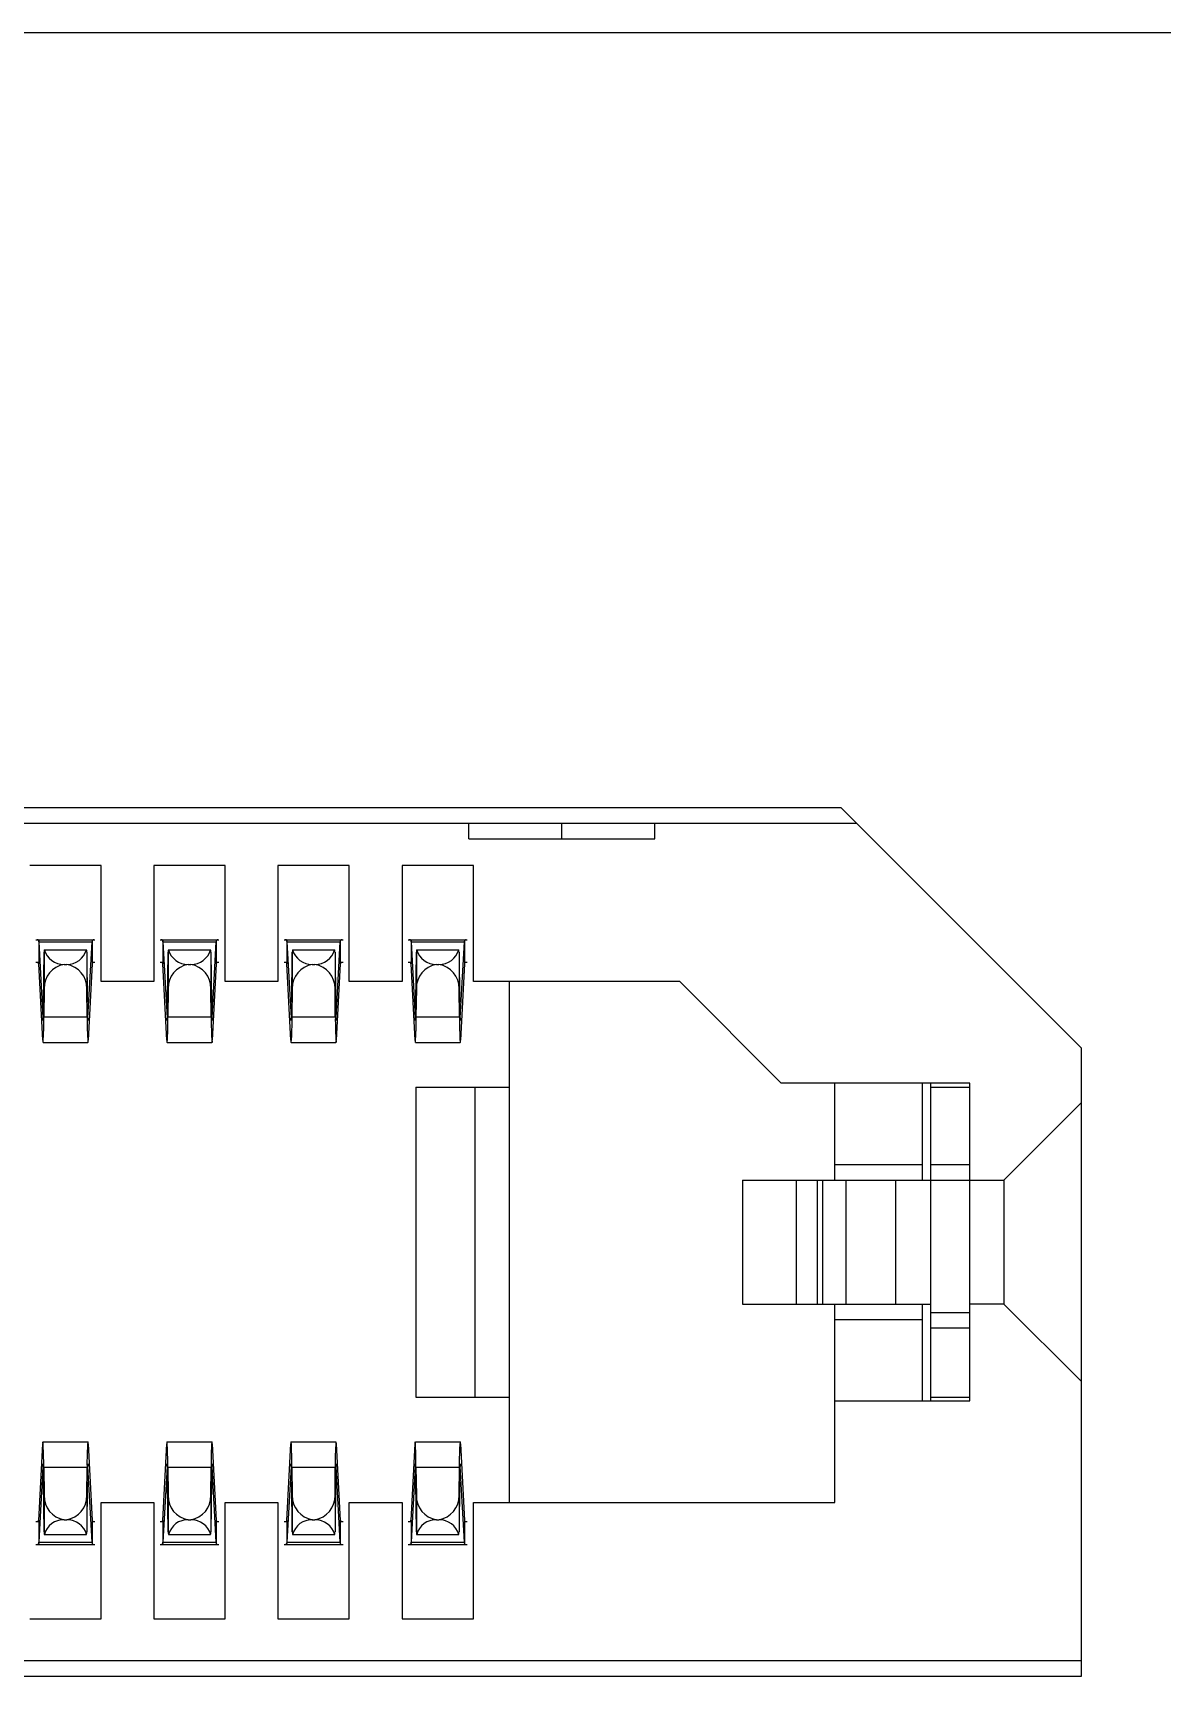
# Model space of a CAD drawing. Header units: millimetres. Extents: x -29 to 45, y -58 to 43.
# Drawn here: x 6.99 to 14.27, y 32.4 to 43 of the extents above; entities that cross this region are included whole.
import ezdxf

# ---------------------------------------------------------------- set-up
doc = ezdxf.new("R2010")
doc.units = ezdxf.units.MM

msp = doc.modelspace()

# ---------------------------------------------------------------- linework, layer by layer
at = {"color": 7, "linetype": 'Continuous', "lineweight": 25}
for p, q in [((26.75, 43), (-26.75, 43)), ((12.2, 38), (-13.75, 38)), ((13.75, 36.45), (12.2, 38)), ((12.3, 37.9), (-13.75, 37.9)), ((9.8, 37.8), (9.8, 37.9)), ((10.4, 37.8), (10.4, 37.9)), ((11, 37.8), (11, 37.9)), ((9.8, 37.8), (11, 37.8)), ((7.43, 37.63), (6.97, 37.63)), ((7.43, 36.88), (7.43, 37.63)), ((7.77, 37.63), (7.77, 36.88)), ((8.23, 37.63), (7.77, 37.63)), ((8.23, 36.88), (8.23, 37.63)), ((8.57, 37.63), (8.57, 36.88)), ((9.03, 37.63), (8.57, 37.63)), ((9.03, 36.88), (9.03, 37.63)), ((9.83, 37.63), (9.37, 37.63)), ((9.37, 37.63), (9.37, 36.88)), ((9.83, 36.88), (9.83, 37.63)), ((7.01, 37.15), (7.39, 37.15)), ((7.028, 37.144), (7.028, 36.995)), ((7.028, 37.136), (7.055, 36.647)), ((7.028, 37.136), (7.372, 37.136)), ((7.345, 36.647), (7.372, 37.136)), ((7.372, 37.144), (7.372, 36.995)), ((7.81, 37.15), (8.19, 37.15)), ((7.828, 37.144), (7.828, 36.995)), ((7.828, 37.136), (7.855, 36.647)), ((7.828, 37.136), (8.172, 37.136)), ((8.145, 36.647), (8.172, 37.136)), ((8.172, 37.144), (8.172, 36.995)), ((8.61, 37.15), (8.99, 37.15)), ((8.628, 37.144), (8.628, 36.995)), ((8.628, 37.136), (8.655, 36.647)), ((8.628, 37.136), (8.972, 37.136)), ((8.945, 36.647), (8.972, 37.136)), ((8.972, 37.144), (8.972, 36.995)), ((9.41, 37.15), (9.79, 37.15)), ((9.428, 37.144), (9.428, 36.995)), ((9.428, 37.136), (9.455, 36.647)), ((9.428, 37.136), (9.772, 37.136)), ((9.745, 36.647), (9.772, 37.136)), ((9.772, 37.144), (9.772, 36.995)), ((7.01, 37.005), (7.025, 37.005)), ((7.054, 36.502), (7.028, 36.995)), ((7.059, 36.747), (7.062, 37.07)), ((7.062, 37.07), (7.062, 36.835)), ((7.064, 37.086), (7.336, 37.086)), ((7.338, 37.07), (7.338, 36.835)), ((7.338, 37.07), (7.341, 36.747)), ((7.372, 36.995), (7.346, 36.502)), ((7.375, 37.005), (7.39, 37.005)), ((7.81, 37.005), (7.825, 37.005)), ((7.854, 36.502), (7.828, 36.995)), ((7.859, 36.747), (7.862, 37.07)), ((7.862, 37.07), (7.862, 36.835)), ((7.864, 37.086), (8.136, 37.086)), ((8.137, 37.07), (8.137, 36.835)), ((8.137, 37.07), (8.141, 36.747)), ((8.172, 36.995), (8.146, 36.502)), ((8.175, 37.005), (8.19, 37.005)), ((8.61, 37.005), (8.625, 37.005)), ((8.654, 36.502), (8.628, 36.995)), ((8.659, 36.747), (8.662, 37.07)), ((8.662, 37.07), (8.662, 36.835)), ((8.664, 37.086), (8.936, 37.086)), ((8.938, 37.07), (8.938, 36.835)), ((8.938, 37.07), (8.941, 36.747)), ((8.972, 36.995), (8.946, 36.502)), ((8.975, 37.005), (8.99, 37.005)), ((9.41, 37.005), (9.425, 37.005)), ((9.454, 36.502), (9.428, 36.995)), ((9.459, 36.747), (9.463, 37.07)), ((9.463, 37.07), (9.463, 36.835)), ((9.464, 37.086), (9.736, 37.086)), ((9.738, 37.07), (9.738, 36.835)), ((9.738, 37.07), (9.741, 36.747)), ((9.772, 36.995), (9.746, 36.502)), ((9.775, 37.005), (9.79, 37.005)), ((7.192, 36.991), (7.208, 36.991)), ((7.992, 36.991), (8.008, 36.991)), ((8.792, 36.991), (8.808, 36.991)), ((9.592, 36.991), (9.608, 36.991)), ((7.062, 36.835), (7.06, 36.652)), ((7.34, 36.652), (7.338, 36.835)), ((7.77, 36.88), (7.43, 36.88)), ((7.862, 36.835), (7.86, 36.652)), ((8.14, 36.652), (8.137, 36.835)), ((8.57, 36.88), (8.23, 36.88)), ((8.662, 36.835), (8.66, 36.652)), ((8.94, 36.652), (8.938, 36.835)), ((9.37, 36.88), (9.03, 36.88)), ((9.463, 36.835), (9.46, 36.652)), ((9.74, 36.652), (9.738, 36.835)), ((11.16, 36.88), (9.83, 36.88)), ((10.06, 36.88), (10.06, 33.52)), ((11.815, 36.225), (11.16, 36.88)), ((7.055, 36.647), (7.057, 36.647)), ((7.06, 36.652), (7.34, 36.652)), ((7.343, 36.647), (7.345, 36.647)), ((7.855, 36.647), (7.857, 36.647)), ((7.86, 36.652), (8.14, 36.652)), ((8.143, 36.647), (8.145, 36.647)), ((8.655, 36.647), (8.657, 36.647)), ((8.66, 36.652), (8.94, 36.652)), ((8.943, 36.647), (8.945, 36.647)), ((9.455, 36.647), (9.457, 36.647)), ((9.46, 36.652), (9.74, 36.652)), ((9.743, 36.647), (9.745, 36.647)), ((7.056, 36.488), (7.344, 36.488)), ((7.856, 36.488), (8.144, 36.488)), ((8.656, 36.488), (8.944, 36.488)), ((9.456, 36.488), (9.744, 36.488)), ((13.75, 32.4), (13.75, 36.45)), ((9.46, 36.2), (9.46, 34.2)), ((9.46, 36.2), (10.06, 36.2)), ((9.84, 36.2), (9.84, 34.2)), ((13.03, 36.225), (11.815, 36.225)), ((12.16, 35.6), (12.16, 36.225)), ((12.725, 35.6), (12.725, 36.225)), ((12.78, 34.175), (12.78, 36.225)), ((12.78, 36.2), (13.03, 36.2)), ((13.03, 34.175), (13.03, 36.225)), ((13.75, 36.1), (13.25, 35.6)), ((12.16, 35.7), (12.725, 35.7)), ((12.78, 35.7), (13.03, 35.7)), ((11.565, 35.6), (11.565, 34.8)), ((11.565, 35.6), (12.778, 35.6)), ((11.91, 35.6), (11.91, 34.8)), ((12.046, 35.6), (12.046, 34.8)), ((12.08, 35.6), (12.08, 34.8)), ((12.232, 35.6), (12.232, 34.8)), ((12.552, 35.6), (12.552, 34.8)), ((12.778, 35.6), (12.778, 34.8)), ((12.78, 35.6), (13.25, 35.6)), ((13.25, 35.6), (13.25, 34.8)), ((11.565, 34.8), (12.778, 34.8)), ((12.16, 33.52), (12.16, 34.8)), ((12.725, 34.175), (12.725, 34.8)), ((13.25, 34.8), (13.03, 34.8)), ((13.25, 34.8), (13.75, 34.3)), ((12.16, 34.7), (12.725, 34.7)), ((12.78, 34.746), (13.03, 34.746)), ((12.78, 34.646), (13.03, 34.646)), ((9.46, 34.2), (10.06, 34.2)), ((12.16, 34.175), (13.03, 34.175)), ((12.78, 34.2), (13.03, 34.2)), ((7.028, 33.405), (7.054, 33.898)), ((7.056, 33.912), (7.344, 33.912)), ((7.346, 33.898), (7.372, 33.405)), ((7.828, 33.405), (7.854, 33.898)), ((7.856, 33.912), (8.144, 33.912)), ((8.146, 33.898), (8.172, 33.405)), ((8.628, 33.405), (8.654, 33.898)), ((8.656, 33.912), (8.944, 33.912)), ((8.946, 33.898), (8.972, 33.405)), ((9.428, 33.405), (9.454, 33.898)), ((9.456, 33.912), (9.744, 33.912)), ((9.746, 33.898), (9.772, 33.405)), ((7.055, 33.753), (7.028, 33.264)), ((7.055, 33.753), (7.057, 33.753)), ((7.06, 33.748), (7.062, 33.565)), ((7.06, 33.748), (7.34, 33.748)), ((7.338, 33.565), (7.34, 33.748)), ((7.343, 33.753), (7.345, 33.753)), ((7.372, 33.264), (7.345, 33.753)), ((7.855, 33.753), (7.828, 33.264)), ((7.855, 33.753), (7.857, 33.753)), ((7.86, 33.748), (7.862, 33.565)), ((7.86, 33.748), (8.14, 33.748)), ((8.137, 33.565), (8.14, 33.748)), ((8.143, 33.753), (8.145, 33.753)), ((8.172, 33.264), (8.145, 33.753)), ((8.655, 33.753), (8.628, 33.264)), ((8.655, 33.753), (8.657, 33.753)), ((8.66, 33.748), (8.662, 33.565)), ((8.66, 33.748), (8.94, 33.748)), ((8.938, 33.565), (8.94, 33.748)), ((8.943, 33.753), (8.945, 33.753)), ((8.972, 33.264), (8.945, 33.753)), ((9.455, 33.753), (9.428, 33.264)), ((9.455, 33.753), (9.457, 33.753)), ((9.46, 33.748), (9.463, 33.565)), ((9.46, 33.748), (9.74, 33.748)), ((9.738, 33.565), (9.74, 33.748)), ((9.743, 33.753), (9.745, 33.753)), ((9.772, 33.264), (9.745, 33.753)), ((7.062, 33.33), (7.059, 33.653)), ((7.341, 33.653), (7.338, 33.33)), ((7.862, 33.33), (7.859, 33.653)), ((8.141, 33.653), (8.137, 33.33)), ((8.662, 33.33), (8.659, 33.653)), ((8.941, 33.653), (8.938, 33.33)), ((9.463, 33.33), (9.459, 33.653)), ((9.741, 33.653), (9.738, 33.33)), ((7.062, 33.565), (7.062, 33.33)), ((7.338, 33.565), (7.338, 33.33)), ((7.43, 33.52), (7.77, 33.52)), ((7.43, 32.77), (7.43, 33.52)), ((7.77, 33.52), (7.77, 32.77)), ((7.862, 33.565), (7.862, 33.33)), ((8.137, 33.565), (8.137, 33.33)), ((8.23, 33.52), (8.57, 33.52)), ((8.23, 32.77), (8.23, 33.52)), ((8.57, 33.52), (8.57, 32.77)), ((8.662, 33.565), (8.662, 33.33)), ((8.938, 33.565), (8.938, 33.33)), ((9.03, 32.77), (9.03, 33.52)), ((9.03, 33.52), (9.37, 33.52)), ((9.37, 33.52), (9.37, 32.77)), ((9.463, 33.565), (9.463, 33.33)), ((9.738, 33.565), (9.738, 33.33)), ((9.83, 32.77), (9.83, 33.52)), ((9.83, 33.52), (12.16, 33.52)), ((7.025, 33.395), (7.01, 33.395)), ((7.028, 33.405), (7.028, 33.256)), ((7.192, 33.409), (7.208, 33.409)), ((7.372, 33.405), (7.372, 33.256)), ((7.39, 33.395), (7.375, 33.395)), ((7.825, 33.395), (7.81, 33.395)), ((7.828, 33.405), (7.828, 33.256)), ((7.992, 33.409), (8.008, 33.409)), ((8.172, 33.405), (8.172, 33.256)), ((8.19, 33.395), (8.175, 33.395)), ((8.625, 33.395), (8.61, 33.395)), ((8.628, 33.405), (8.628, 33.256)), ((8.792, 33.409), (8.808, 33.409)), ((8.972, 33.405), (8.972, 33.256)), ((8.99, 33.395), (8.975, 33.395)), ((9.425, 33.395), (9.41, 33.395)), ((9.428, 33.405), (9.428, 33.256)), ((9.592, 33.409), (9.608, 33.409)), ((9.772, 33.405), (9.772, 33.256)), ((9.79, 33.395), (9.775, 33.395)), ((7.064, 33.314), (7.336, 33.314)), ((7.864, 33.314), (8.136, 33.314)), ((8.664, 33.314), (8.936, 33.314)), ((9.464, 33.314), (9.736, 33.314)), ((7.01, 33.25), (7.39, 33.25)), ((7.028, 33.264), (7.372, 33.264)), ((7.81, 33.25), (8.19, 33.25)), ((7.828, 33.264), (8.172, 33.264)), ((8.61, 33.25), (8.99, 33.25)), ((8.628, 33.264), (8.972, 33.264)), ((9.41, 33.25), (9.79, 33.25)), ((9.428, 33.264), (9.772, 33.264)), ((6.97, 32.77), (7.43, 32.77)), ((7.77, 32.77), (8.23, 32.77)), ((8.57, 32.77), (9.03, 32.77)), ((9.37, 32.77), (9.83, 32.77)), ((-13.75, 32.5), (13.75, 32.5)), ((-13.75, 32.4), (13.75, 32.4))]:
    msp.add_line(p, q, dxfattribs=at)
at = {"color": 7, "linetype": 'Continuous', "lineweight": 25, "flags": 128}
for points in [[(7.059, 36.747), (7.058, 36.708), (7.058, 36.676), (7.057, 36.652), (7.057, 36.636), (7.056, 36.63), (7.055, 36.634), (7.055, 36.647)], [(7.345, 36.647), (7.345, 36.634), (7.344, 36.63), (7.343, 36.636), (7.343, 36.652), (7.342, 36.676), (7.342, 36.708), (7.341, 36.747)], [(7.859, 36.747), (7.858, 36.708), (7.858, 36.676), (7.857, 36.652), (7.857, 36.636), (7.856, 36.63), (7.855, 36.634), (7.855, 36.647)], [(8.145, 36.647), (8.145, 36.634), (8.144, 36.63), (8.143, 36.636), (8.143, 36.652), (8.142, 36.676), (8.142, 36.708), (8.141, 36.747)], [(8.659, 36.747), (8.658, 36.708), (8.658, 36.676), (8.657, 36.652), (8.657, 36.636), (8.656, 36.63), (8.655, 36.634), (8.655, 36.647)], [(8.945, 36.647), (8.945, 36.634), (8.944, 36.63), (8.943, 36.636), (8.943, 36.652), (8.942, 36.676), (8.942, 36.708), (8.941, 36.747)], [(9.459, 36.747), (9.458, 36.708), (9.458, 36.676), (9.457, 36.652), (9.457, 36.636), (9.456, 36.63), (9.455, 36.634), (9.455, 36.647)], [(9.745, 36.647), (9.745, 36.634), (9.744, 36.63), (9.743, 36.636), (9.743, 36.652), (9.742, 36.676), (9.742, 36.708), (9.741, 36.747)], [(7.055, 33.753), (7.055, 33.766), (7.056, 33.77), (7.057, 33.764), (7.057, 33.748), (7.058, 33.724), (7.058, 33.692), (7.059, 33.653)], [(7.341, 33.653), (7.342, 33.692), (7.342, 33.724), (7.343, 33.748), (7.343, 33.764), (7.344, 33.77), (7.345, 33.766), (7.345, 33.753)], [(7.855, 33.753), (7.855, 33.766), (7.856, 33.77), (7.857, 33.764), (7.857, 33.748), (7.858, 33.724), (7.858, 33.692), (7.859, 33.653)], [(8.141, 33.653), (8.142, 33.692), (8.142, 33.724), (8.143, 33.748), (8.143, 33.764), (8.144, 33.77), (8.145, 33.766), (8.145, 33.753)], [(8.655, 33.753), (8.655, 33.766), (8.656, 33.77), (8.657, 33.764), (8.657, 33.748), (8.658, 33.724), (8.658, 33.692), (8.659, 33.653)], [(8.941, 33.653), (8.942, 33.692), (8.942, 33.724), (8.943, 33.748), (8.943, 33.764), (8.944, 33.77), (8.945, 33.766), (8.945, 33.753)], [(9.455, 33.753), (9.455, 33.766), (9.456, 33.77), (9.457, 33.764), (9.457, 33.748), (9.458, 33.724), (9.458, 33.692), (9.459, 33.653)], [(9.741, 33.653), (9.742, 33.692), (9.742, 33.724), (9.743, 33.748), (9.743, 33.764), (9.744, 33.77), (9.745, 33.766), (9.745, 33.753)]]:
    msp.add_lwpolyline(points, dxfattribs=at)
at = {"color": 7, "linetype": 'Continuous', "lineweight": 25}
for centre, radius, start, end in [((6.736, 37.121), 0.293, 2.901, 4.4328), ((7.664, 37.121), 0.293, 175.5672, 177.099), ((7.536, 37.121), 0.293, 2.901, 4.4328), ((8.464, 37.121), 0.293, 175.5672, 177.099), ((8.336, 37.121), 0.293, 2.901, 4.4328), ((9.264, 37.121), 0.293, 175.5672, 177.099), ((9.136, 37.121), 0.293, 2.901, 4.4328), ((10.064, 37.121), 0.293, 175.5672, 177.099), ((7.003, 36.993), 0.0245, 3.6682, 28.7907), ((7.261, 37.059), 0.199, 172.1708, 176.8444), ((7.191, 37.124), 0.133, 196.531, 270.2223), ((7.211, 37.12), 0.129, 268.592, 344.6547), ((7.139, 37.059), 0.199, 3.1556, 7.8292), ((7.397, 36.993), 0.0245, 151.2093, 176.3318), ((7.803, 36.993), 0.0245, 3.6682, 28.7907), ((8.061, 37.059), 0.199, 172.1708, 176.8444), ((7.991, 37.124), 0.133, 196.531, 270.2223), ((8.011, 37.12), 0.129, 268.592, 344.6547), ((7.939, 37.059), 0.199, 3.1556, 7.8292), ((8.197, 36.993), 0.0245, 151.2093, 176.3318), ((8.603, 36.993), 0.0245, 3.6682, 28.7907), ((8.861, 37.059), 0.199, 172.1708, 176.8444), ((8.791, 37.124), 0.133, 196.531, 270.2223), ((8.811, 37.12), 0.129, 268.592, 344.6547), ((8.739, 37.059), 0.199, 3.1556, 7.8292), ((8.997, 36.993), 0.0245, 151.2093, 176.3318), ((9.403, 36.993), 0.0245, 3.6682, 28.7907), ((9.661, 37.059), 0.199, 172.1708, 176.8444), ((9.591, 37.124), 0.133, 196.531, 270.2223), ((9.611, 37.12), 0.129, 268.592, 344.6547), ((9.539, 37.059), 0.199, 3.1556, 7.8292), ((9.797, 36.993), 0.0245, 151.2093, 176.3318), ((7.217, 36.838), 0.155, 99.3962, 181.2414), ((7.183, 36.838), 0.155, 358.7586, 80.6038), ((8.017, 36.838), 0.155, 99.3962, 181.2414), ((7.983, 36.838), 0.155, 358.7586, 80.6038), ((8.817, 36.838), 0.155, 99.3962, 181.2414), ((8.783, 36.838), 0.155, 358.7586, 80.6038), ((9.617, 36.838), 0.155, 99.3962, 181.2414), ((9.583, 36.838), 0.155, 358.7586, 80.6038), ((5.257, 36.623), 1.804, 355.7043, 0.9163), ((9.456, 36.632), 2.116, 179.4688, 183.9105), ((6.057, 36.623), 1.804, 355.7043, 0.9163), ((10.256, 36.632), 2.116, 179.4688, 183.9105), ((6.857, 36.623), 1.804, 355.7043, 0.9163), ((11.056, 36.632), 2.116, 179.4688, 183.9105), ((7.657, 36.623), 1.804, 355.7043, 0.9163), ((11.856, 36.632), 2.116, 179.4688, 183.9105), ((7.101, 36.5), 0.0475, 177.8693, 194.9384), ((7.299, 36.5), 0.0475, 345.0616, 2.1307), ((7.901, 36.5), 0.0475, 177.8693, 194.9384), ((8.099, 36.5), 0.0475, 345.0616, 2.1307), ((8.701, 36.5), 0.0475, 177.8693, 194.9384), ((8.899, 36.5), 0.0475, 345.0616, 2.1307), ((9.501, 36.5), 0.0475, 177.8693, 194.9384), ((9.699, 36.5), 0.0475, 345.0616, 2.1307), ((7.101, 33.9), 0.0475, 165.0616, 182.1307), ((4.944, 33.768), 2.116, 359.4688, 3.9105), ((9.143, 33.777), 1.804, 175.7043, 180.9163), ((7.299, 33.9), 0.0475, 357.8693, 14.9384), ((7.901, 33.9), 0.0475, 165.0616, 182.1307), ((5.744, 33.768), 2.116, 359.4688, 3.9105), ((9.943, 33.777), 1.804, 175.7043, 180.9163), ((8.099, 33.9), 0.0475, 357.8693, 14.9384), ((8.701, 33.9), 0.0475, 165.0616, 182.1307), ((6.544, 33.768), 2.116, 359.4688, 3.9105), ((10.743, 33.777), 1.804, 175.7043, 180.9163), ((8.899, 33.9), 0.0475, 357.8693, 14.9384), ((9.501, 33.9), 0.0475, 165.0616, 182.1307), ((7.344, 33.768), 2.116, 359.4688, 3.9105), ((11.543, 33.777), 1.804, 175.7043, 180.9163), ((9.699, 33.9), 0.0475, 357.8693, 14.9384), ((7.217, 33.562), 0.155, 178.7586, 260.6038), ((7.183, 33.562), 0.155, 279.3962, 1.2414), ((8.017, 33.562), 0.155, 178.7586, 260.6038), ((7.983, 33.562), 0.155, 279.3962, 1.2414), ((8.817, 33.562), 0.155, 178.7586, 260.6038), ((8.783, 33.562), 0.155, 279.3962, 1.2414), ((9.617, 33.562), 0.155, 178.7586, 260.6038), ((9.583, 33.562), 0.155, 279.3962, 1.2414), ((7.003, 33.407), 0.0245, 331.2093, 356.3318), ((7.189, 33.28), 0.129, 88.592, 164.6547), ((7.209, 33.276), 0.133, 16.531, 90.2223), ((7.397, 33.407), 0.0245, 183.6682, 208.7907), ((7.803, 33.407), 0.0245, 331.2093, 356.3318), ((7.989, 33.28), 0.129, 88.592, 164.6547), ((8.009, 33.276), 0.133, 16.531, 90.2223), ((8.197, 33.407), 0.0245, 183.6682, 208.7907), ((8.603, 33.407), 0.0245, 331.2093, 356.3318), ((8.789, 33.28), 0.129, 88.592, 164.6547), ((8.809, 33.276), 0.133, 16.531, 90.2223), ((8.997, 33.407), 0.0245, 183.6682, 208.7907), ((9.403, 33.407), 0.0245, 331.2093, 356.3318), ((9.589, 33.28), 0.129, 88.592, 164.6547), ((9.609, 33.276), 0.133, 16.531, 90.2223), ((9.797, 33.407), 0.0245, 183.6682, 208.7907), ((7.261, 33.341), 0.199, 183.1556, 187.8292), ((7.139, 33.341), 0.199, 352.1708, 356.8444), ((8.061, 33.341), 0.199, 183.1556, 187.8292), ((7.939, 33.341), 0.199, 352.1708, 356.8444), ((8.861, 33.341), 0.199, 183.1556, 187.8292), ((8.739, 33.341), 0.199, 352.1708, 356.8444), ((9.661, 33.341), 0.199, 183.1556, 187.8292), ((9.539, 33.341), 0.199, 352.1708, 356.8444), ((6.736, 33.279), 0.293, 355.5672, 357.099), ((7.664, 33.279), 0.293, 182.901, 184.4328), ((7.536, 33.279), 0.293, 355.5672, 357.099), ((8.464, 33.279), 0.293, 182.901, 184.4328), ((8.336, 33.279), 0.293, 355.5672, 357.099), ((9.264, 33.279), 0.293, 182.901, 184.4328), ((9.136, 33.279), 0.293, 355.5672, 357.099), ((10.064, 33.279), 0.293, 182.901, 184.4328)]:
    msp.add_arc(centre, radius, start, end, dxfattribs=at)
for points, knots in [([(7.028, 37.144), (7.027, 37.146), (7.026, 37.15), (7.02, 37.15), (7.017, 37.15)], [0, 0, 0, 0, 0.5596521, 1, 1, 1, 1]), ([(7.383, 37.15), (7.38, 37.15), (7.374, 37.149), (7.373, 37.146), (7.372, 37.144)], [0, 0, 0, 0, 0.559652, 1, 1, 1, 1]), ([(7.828, 37.144), (7.827, 37.146), (7.826, 37.15), (7.82, 37.15), (7.817, 37.15)], [0, 0, 0, 0, 0.5596521, 1, 1, 1, 1]), ([(8.183, 37.15), (8.18, 37.15), (8.174, 37.149), (8.173, 37.146), (8.172, 37.144)], [0, 0, 0, 0, 0.559652, 1, 1, 1, 1]), ([(8.628, 37.144), (8.627, 37.146), (8.626, 37.15), (8.62, 37.15), (8.617, 37.15)], [0, 0, 0, 0, 0.559652, 1, 1, 1, 1]), ([(8.983, 37.15), (8.98, 37.15), (8.974, 37.149), (8.973, 37.146), (8.972, 37.144)], [0, 0, 0, 0, 0.559652, 1, 1, 1, 1]), ([(9.428, 37.144), (9.427, 37.146), (9.426, 37.15), (9.42, 37.15), (9.417, 37.15)], [0, 0, 0, 0, 0.559652, 1, 1, 1, 1]), ([(9.783, 37.15), (9.78, 37.15), (9.774, 37.149), (9.773, 37.146), (9.772, 37.144)], [0, 0, 0, 0, 0.559652, 1, 1, 1, 1]), ([(7.017, 33.25), (7.02, 33.25), (7.026, 33.251), (7.027, 33.254), (7.028, 33.256)], [0, 0, 0, 0, 0.559652, 1, 1, 1, 1]), ([(7.372, 33.256), (7.373, 33.254), (7.374, 33.25), (7.38, 33.25), (7.383, 33.25)], [0, 0, 0, 0, 0.559652, 1, 1, 1, 1]), ([(7.817, 33.25), (7.82, 33.25), (7.826, 33.251), (7.827, 33.254), (7.828, 33.256)], [0, 0, 0, 0, 0.559652, 1, 1, 1, 1]), ([(8.172, 33.256), (8.173, 33.254), (8.174, 33.25), (8.18, 33.25), (8.183, 33.25)], [0, 0, 0, 0, 0.5596521, 1, 1, 1, 1]), ([(8.617, 33.25), (8.62, 33.25), (8.626, 33.251), (8.627, 33.254), (8.628, 33.256)], [0, 0, 0, 0, 0.559652, 1, 1, 1, 1]), ([(8.972, 33.256), (8.973, 33.254), (8.974, 33.25), (8.98, 33.25), (8.983, 33.25)], [0, 0, 0, 0, 0.559652, 1, 1, 1, 1]), ([(9.417, 33.25), (9.42, 33.25), (9.426, 33.251), (9.427, 33.254), (9.428, 33.256)], [0, 0, 0, 0, 0.559652, 1, 1, 1, 1]), ([(9.772, 33.256), (9.773, 33.254), (9.774, 33.25), (9.78, 33.25), (9.783, 33.25)], [0, 0, 0, 0, 0.559652, 1, 1, 1, 1])]:
    msp.add_open_spline(points, degree=3, knots=knots, dxfattribs=at)

doc.saveas('drawing.dxf')
